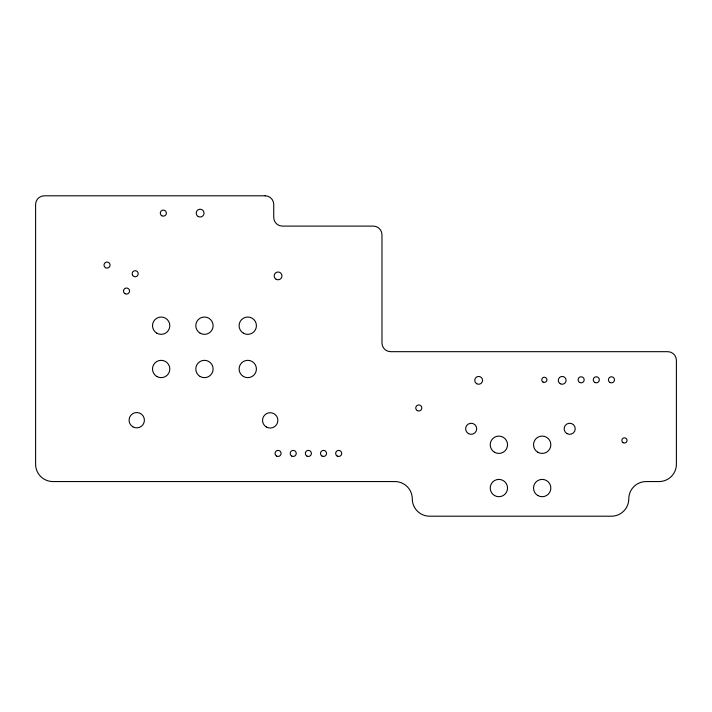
<?xml version="1.0" encoding="UTF-8"?>
<svg xmlns="http://www.w3.org/2000/svg" width="712" height="712" viewBox="0 0 712 712"><rect width="100%" height="100%" fill="white"/><g stroke="black" fill="none" stroke-linecap="round" stroke-linejoin="round"><path stroke-width="1.07" d="M265.078 195.8L44.26 195.8A8.66 8.66 0 0 0 35.6 204.46L35.6 464.242A17.319 17.319 0 0 0 52.919 481.561L394.964 481.561A17.319 17.319 0 0 1 412.284 498.881A17.319 17.319 0 0 0 429.603 516.2L611.457 516.2A17.319 17.319 0 0 0 628.776 498.881A17.319 17.319 0 0 1 646.096 481.561L659.081 481.561A17.319 17.319 0 0 0 676.4 464.242L676.4 360.325A8.66 8.66 0 0 0 667.74 351.675L390.639 351.675A8.66 8.66 0 0 1 381.979 343.015L381.979 234.764A8.66 8.66 0 0 0 373.319 226.105L282.397 226.105A8.66 8.66 0 0 1 273.737 217.445L273.737 204.46A8.66 8.66 0 0 0 265.078 195.8M566.921 433.581A5.536 5.536 0 0 0 575.234 428.784A5.536 5.536 0 0 0 566.921 423.987A5.536 5.536 0 0 0 566.921 433.581M243.424 333.189A8.66 8.66 0 0 0 256.418 325.695A8.66 8.66 0 0 0 243.424 318.193A8.66 8.66 0 0 0 243.424 333.189M468.398 433.581A5.536 5.536 0 0 0 476.702 428.784A5.536 5.536 0 0 0 468.398 423.987A5.536 5.536 0 0 0 468.398 433.581M132.904 426.835A7.672 7.672 0 0 0 144.403 420.196A7.672 7.672 0 0 0 132.904 413.556A7.672 7.672 0 0 0 132.904 426.835M266.368 427.013A7.672 7.672 0 0 0 277.876 420.365A7.672 7.672 0 0 0 266.368 413.725A7.672 7.672 0 0 0 266.368 427.013M276.114 279.282A3.907 3.907 0 0 0 281.97 275.9A3.907 3.907 0 0 0 276.114 272.518A3.907 3.907 0 0 0 276.114 279.282M198.176 216.501A3.907 3.907 0 0 0 204.032 213.119A3.907 3.907 0 0 0 198.176 209.737A3.907 3.907 0 0 0 198.176 216.501M560.237 383.724A3.907 3.907 0 0 0 566.093 380.342A3.907 3.907 0 0 0 560.237 376.959A3.907 3.907 0 0 0 560.237 383.724M476.711 383.724A3.907 3.907 0 0 0 482.567 380.342A3.907 3.907 0 0 0 476.711 376.959A3.907 3.907 0 0 0 476.711 383.724M417.268 410.584A3.035 3.035 0 0 0 421.815 407.958A3.035 3.035 0 0 0 417.268 405.333A3.035 3.035 0 0 0 417.268 410.584M623.151 442.677A2.59 2.59 0 0 0 627.032 440.425A2.59 2.59 0 0 0 623.151 438.183A2.59 2.59 0 0 0 623.151 442.677M543.051 382.059A2.59 2.59 0 0 0 546.932 379.816A2.59 2.59 0 0 0 543.051 377.574A2.59 2.59 0 0 0 543.051 382.059M161.811 215.745A3.035 3.035 0 0 0 166.359 213.119A3.035 3.035 0 0 0 161.811 210.494A3.035 3.035 0 0 0 161.811 215.745M276.55 456.045A3.035 3.035 0 0 0 281.098 453.419A3.035 3.035 0 0 0 276.55 450.794A3.035 3.035 0 0 0 276.55 456.045M579.63 382.442A3.035 3.035 0 0 0 584.178 379.816A3.035 3.035 0 0 0 579.63 377.182A3.035 3.035 0 0 0 579.63 382.442M594.787 382.442A3.035 3.035 0 0 0 599.335 379.816A3.035 3.035 0 0 0 594.787 377.182A3.035 3.035 0 0 0 594.787 382.442M609.935 382.442A3.035 3.035 0 0 0 614.492 379.816A3.035 3.035 0 0 0 609.935 377.182A3.035 3.035 0 0 0 609.935 382.442M291.697 456.045A3.035 3.035 0 0 0 296.254 453.419A3.035 3.035 0 0 0 291.697 450.794A3.035 3.035 0 0 0 291.697 456.045M306.854 456.045A3.035 3.035 0 0 0 311.411 453.419A3.035 3.035 0 0 0 306.854 450.794A3.035 3.035 0 0 0 306.854 456.045M322.011 456.045A3.035 3.035 0 0 0 326.559 453.419A3.035 3.035 0 0 0 322.011 450.794A3.035 3.035 0 0 0 322.011 456.045M337.168 456.045A3.035 3.035 0 0 0 341.716 453.419A3.035 3.035 0 0 0 337.168 450.794A3.035 3.035 0 0 0 337.168 456.045M105.527 267.703A3.035 3.035 0 0 0 110.075 265.078A3.035 3.035 0 0 0 105.527 262.452A3.035 3.035 0 0 0 105.527 267.703M125.009 293.682A3.035 3.035 0 0 0 129.557 291.057A3.035 3.035 0 0 0 125.009 288.422A3.035 3.035 0 0 0 125.009 293.682M132.557 275.25A3.035 3.035 0 0 0 137.808 275.25A3.035 3.035 0 0 0 135.182 270.702A3.035 3.035 0 0 0 132.557 275.25M156.836 376.488A8.66 8.66 0 0 0 169.821 368.985A8.66 8.66 0 0 0 156.836 361.491A8.66 8.66 0 0 0 156.836 376.488M156.836 333.189A8.66 8.66 0 0 0 169.821 325.695A8.66 8.66 0 0 0 156.836 318.193A8.66 8.66 0 0 0 156.836 333.189M200.125 376.488A8.66 8.66 0 0 0 213.119 368.985A8.66 8.66 0 0 0 200.125 361.491A8.66 8.66 0 0 0 200.125 376.488M200.125 333.189A8.66 8.66 0 0 0 213.119 325.695A8.66 8.66 0 0 0 200.125 318.193A8.66 8.66 0 0 0 200.125 333.189M243.424 376.488A8.66 8.66 0 0 0 256.418 368.985A8.66 8.66 0 0 0 243.424 361.491A8.66 8.66 0 0 0 243.424 376.488M494.555 495.552A8.66 8.66 0 0 0 507.54 488.058A8.66 8.66 0 0 0 494.555 480.556A8.66 8.66 0 0 0 494.555 495.552M494.555 452.262A8.66 8.66 0 0 0 507.54 444.76A8.66 8.66 0 0 0 494.555 437.257A8.66 8.66 0 0 0 494.555 452.262M537.845 495.552A8.66 8.66 0 0 0 550.839 488.058A8.66 8.66 0 0 0 537.845 480.556A8.66 8.66 0 0 0 537.845 495.552M537.845 452.262A8.66 8.66 0 0 0 550.839 444.76A8.66 8.66 0 0 0 537.845 437.257A8.66 8.66 0 0 0 537.845 452.262"/></g></svg>
